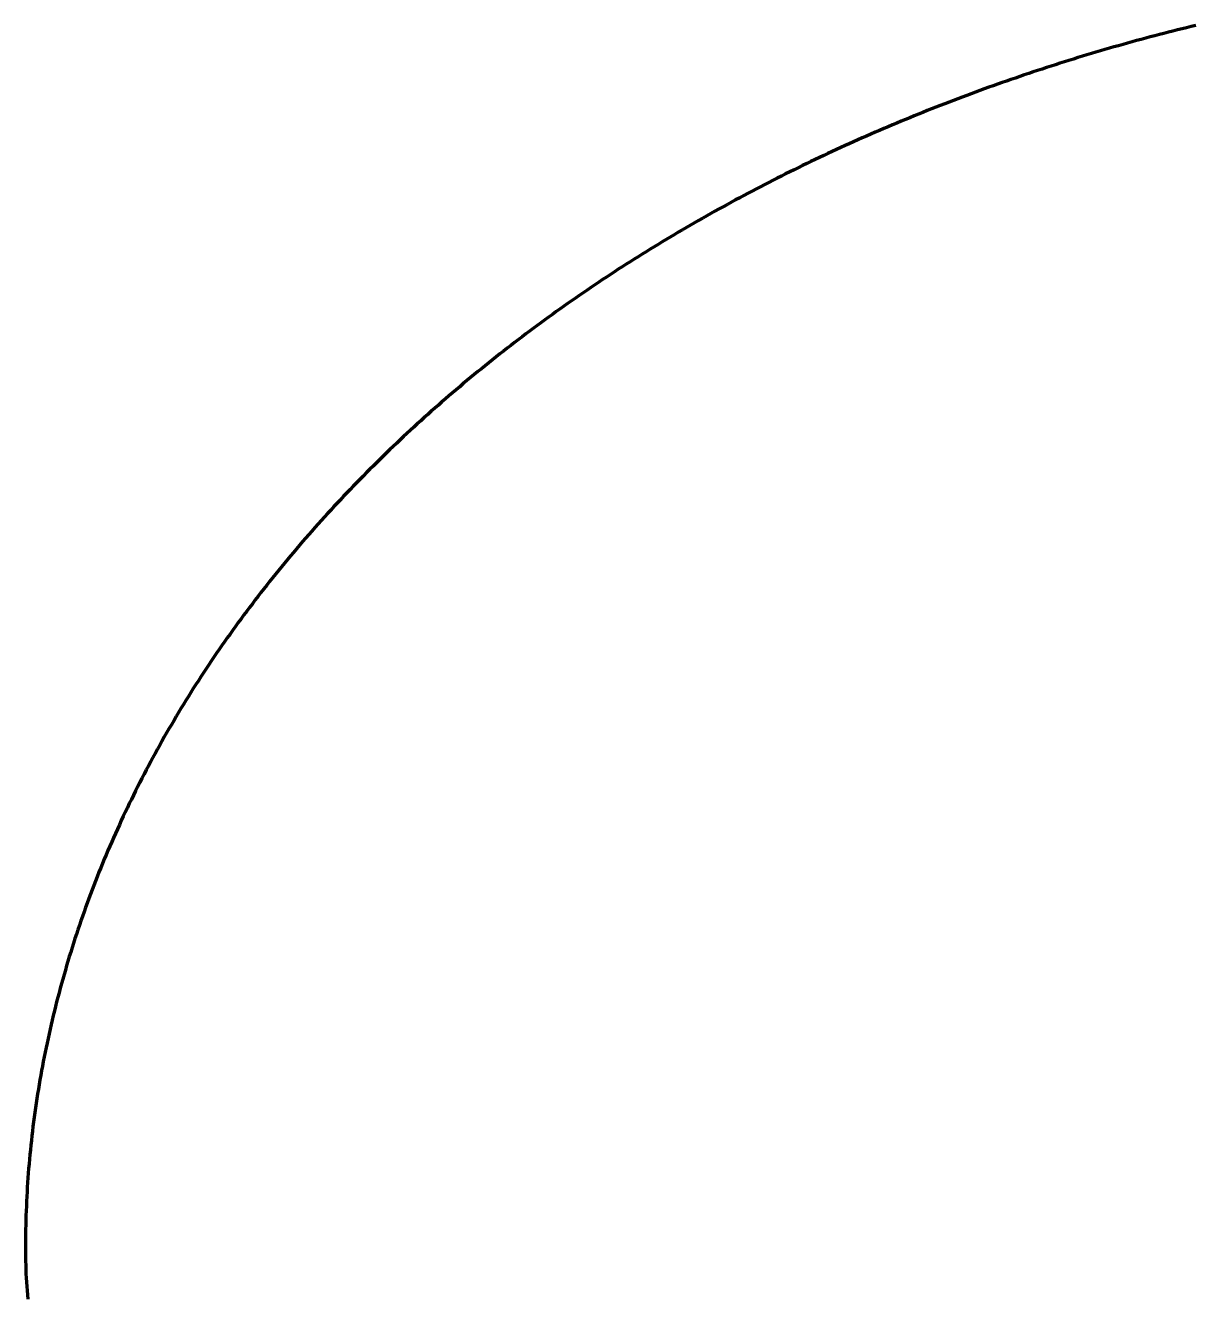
# Model space of a CAD drawing. Header units: millimetres. Extents: x 0 to 420, y 0 to 297.
# Drawn here: x 107.85 to 130.15, y 194.36 to 218.65 of the extents above; entities that cross this region are included whole.
import ezdxf

# ---------------------------------------------------------------- set-up
doc = ezdxf.new("R2010")
doc.units = ezdxf.units.MM
doc.layers.add('01-VISIBLE', color=7, linetype='CONTINUOUS', lineweight=70)

msp = doc.modelspace()

# ---------------------------------------------------------------- linework, layer by layer
at = {"layer": '01-VISIBLE'}
for points in [[(130.215, 218.655), (130.127, 218.634), (130.04, 218.612), (129.953, 218.591), (129.866, 218.569), (129.779, 218.547), (129.692, 218.525), (129.605, 218.502), (129.518, 218.48), (129.431, 218.457), (129.344, 218.434), (129.257, 218.411), (129.171, 218.387), (129.084, 218.364), (128.997, 218.34), (128.911, 218.316), (128.824, 218.292), (128.738, 218.267), (128.651, 218.243), (128.565, 218.218), (128.479, 218.193), (128.393, 218.168), (128.306, 218.142), (128.22, 218.117), (128.134, 218.091), (128.048, 218.065), (127.962, 218.039), (127.876, 218.012), (127.791, 217.986), (127.705, 217.959), (127.619, 217.932), (127.534, 217.904), (127.448, 217.877), (127.363, 217.849), (127.277, 217.822), (127.192, 217.794), (127.107, 217.765), (127.021, 217.737), (126.936, 217.708), (126.851, 217.679), (126.766, 217.65), (126.681, 217.621), (126.596, 217.592), (126.512, 217.562), (126.427, 217.532), (126.342, 217.502), (126.258, 217.472), (126.173, 217.441), (126.089, 217.411), (126.004, 217.38), (125.92, 217.349), (125.836, 217.317), (125.752, 217.286), (125.668, 217.254), (125.584, 217.222), (125.5, 217.19), (125.416, 217.158), (125.332, 217.125), (125.249, 217.093), (125.165, 217.06), (125.082, 217.027), (124.998, 216.993), (124.915, 216.96), (124.832, 216.926), (124.748, 216.892), (124.665, 216.858), (124.582, 216.824), (124.499, 216.789), (124.417, 216.754), (124.334, 216.719), (124.251, 216.684), (124.169, 216.649), (124.086, 216.613), (124.004, 216.577), (123.922, 216.541), (123.839, 216.505), (123.757, 216.468), (123.675, 216.432), (123.593, 216.395), (123.512, 216.358), (123.43, 216.32), (123.348, 216.283), (123.267, 216.245), (123.185, 216.207), (123.104, 216.169), (123.023, 216.131), (122.941, 216.092), (122.86, 216.054), (122.779, 216.015), (122.699, 215.976), (122.618, 215.936), (122.537, 215.897), (122.457, 215.857), (122.376, 215.817), (122.296, 215.777), (122.216, 215.736), (122.136, 215.695), (122.056, 215.655), (121.976, 215.614), (121.896, 215.572), (121.816, 215.531), (121.737, 215.489), (121.657, 215.447), (121.578, 215.405), (121.499, 215.363), (121.42, 215.32), (121.341, 215.277), (121.262, 215.234), (121.183, 215.191), (121.104, 215.148), (121.026, 215.104), (120.947, 215.06), (120.869, 215.016), (120.791, 214.972), (120.713, 214.928), (120.635, 214.883), (120.557, 214.838), (120.479, 214.793), (120.402, 214.748), (120.324, 214.702), (120.247, 214.656), (120.17, 214.611), (120.093, 214.564), (120.016, 214.518), (119.939, 214.471), (119.862, 214.425), (119.786, 214.378), (119.709, 214.33), (119.633, 214.283), (119.557, 214.235), (119.481, 214.187), (119.405, 214.139), (119.329, 214.091), (119.254, 214.042), (119.178, 213.994), (119.103, 213.945), (119.028, 213.896), (118.953, 213.846), (118.878, 213.797), (118.803, 213.747), (118.729, 213.697), (118.654, 213.646), (118.58, 213.596), (118.506, 213.545), (118.432, 213.494), (118.358, 213.443), (118.284, 213.392), (118.21, 213.34), (118.137, 213.289), (118.064, 213.237), (117.991, 213.185), (117.918, 213.132), (117.845, 213.08), (117.772, 213.027), (117.7, 212.974), (117.627, 212.92), (117.555, 212.867), (117.483, 212.813), (117.411, 212.759), (117.34, 212.705), (117.268, 212.651), (117.197, 212.596), (117.126, 212.541), (117.055, 212.486), (116.984, 212.431), (116.913, 212.376), (116.843, 212.32), (116.772, 212.264), (116.702, 212.208), (116.632, 212.152), (116.562, 212.095), (116.493, 212.038), (116.423, 211.981), (116.354, 211.924), (116.285, 211.867), (116.216, 211.809), (116.147, 211.751), (116.079, 211.693), (116.01, 211.635), (115.942, 211.577), (115.874, 211.518), (115.806, 211.459), (115.739, 211.4), (115.671, 211.34), (115.604, 211.281), (115.537, 211.221), (115.47, 211.161), (115.404, 211.101), (115.337, 211.04), (115.271, 210.98), (115.205, 210.919), (115.139, 210.858), (115.073, 210.797), (115.008, 210.735), (114.943, 210.673), (114.878, 210.611), (114.813, 210.549), (114.748, 210.487), (114.684, 210.424), (114.619, 210.361), (114.555, 210.298), (114.492, 210.235), (114.428, 210.172), (114.365, 210.108), (114.302, 210.044), (114.239, 209.98), (114.176, 209.916), (114.113, 209.851), (114.051, 209.786), (113.989, 209.721), (113.927, 209.656), (113.866, 209.591), (113.804, 209.525), (113.743, 209.459), (113.682, 209.393), (113.622, 209.327), (113.561, 209.261), (113.501, 209.194), (113.441, 209.127), (113.381, 209.06), (113.322, 208.993), (113.262, 208.925), (113.203, 208.858), (113.145, 208.79), (113.086, 208.722), (113.028, 208.653), (112.97, 208.585), (112.912, 208.516), (112.854, 208.447), (112.797, 208.378), (112.74, 208.308), (112.683, 208.239), (112.627, 208.169), (112.57, 208.099), (112.514, 208.029), (112.459, 207.958), (112.403, 207.888), (112.348, 207.817), (112.293, 207.746), (112.238, 207.675), (112.184, 207.603), (112.129, 207.532), (112.076, 207.46), (112.022, 207.388), (111.968, 207.315), (111.915, 207.243), (111.863, 207.17), (111.81, 207.097), (111.758, 207.024), (111.706, 206.951), (111.654, 206.878), (111.603, 206.804), (111.552, 206.73), (111.501, 206.656), (111.45, 206.582), (111.4, 206.507), (111.35, 206.433), (111.3, 206.358), (111.251, 206.283), (111.202, 206.208), (111.153, 206.132), (111.104, 206.057), (111.056, 205.981), (111.008, 205.905), (110.961, 205.829), (110.913, 205.752), (110.866, 205.676), (110.819, 205.599), (110.773, 205.522), (110.727, 205.445), (110.681, 205.368), (110.636, 205.29), (110.591, 205.213), (110.546, 205.135), (110.501, 205.057), (110.457, 204.979), (110.413, 204.9), (110.37, 204.822), (110.326, 204.743), (110.284, 204.664), (110.241, 204.585), (110.199, 204.506), (110.157, 204.426), (110.115, 204.347), (110.074, 204.267), (110.033, 204.187), (109.992, 204.107), (109.952, 204.026), (109.912, 203.946), (109.873, 203.865), (109.833, 203.784), (109.795, 203.703), (109.756, 203.622), (109.718, 203.541), (109.68, 203.459), (109.642, 203.378), (109.605, 203.296), (109.569, 203.214), (109.532, 203.132), (109.496, 203.05), (109.46, 202.967), (109.425, 202.885), (109.39, 202.802), (109.355, 202.719), (109.321, 202.636), (109.287, 202.553), (109.253, 202.47), (109.22, 202.386), (109.187, 202.303), (109.155, 202.219), (109.123, 202.135), (109.091, 202.051), (109.06, 201.967), (109.029, 201.882), (108.998, 201.798), (108.968, 201.713), (108.938, 201.629), (108.908, 201.544), (108.879, 201.459), (108.851, 201.374), (108.822, 201.288), (108.794, 201.203), (108.767, 201.118), (108.74, 201.032), (108.713, 200.946), (108.686, 200.86), (108.66, 200.774), (108.635, 200.688), (108.61, 200.602), (108.585, 200.516), (108.56, 200.429), (108.536, 200.343), (108.513, 200.256), (108.489, 200.169), (108.467, 200.082), (108.444, 199.995), (108.422, 199.908), (108.4, 199.821), (108.379, 199.734), (108.358, 199.647), (108.338, 199.559), (108.318, 199.472), (108.298, 199.384), (108.279, 199.296), (108.26, 199.208), (108.242, 199.12), (108.224, 199.032), (108.206, 198.944), (108.189, 198.856), (108.172, 198.768), (108.156, 198.68), (108.14, 198.591), (108.124, 198.503), (108.109, 198.414), (108.094, 198.325), (108.08, 198.237), (108.066, 198.148), (108.053, 198.059), (108.04, 197.97), (108.027, 197.881), (108.015, 197.792), (108.003, 197.703), (107.992, 197.614), (107.981, 197.525), (107.971, 197.436), (107.961, 197.347), (107.951, 197.257), (107.942, 197.168), (107.933, 197.079), (107.925, 196.989), (107.917, 196.9), (107.909, 196.81), (107.902, 196.721), (107.895, 196.631), (107.889, 196.541), (107.883, 196.452), (107.878, 196.362), (107.873, 196.272), (107.869, 196.183), (107.865, 196.093), (107.861, 196.003), (107.858, 195.913), (107.855, 195.824), (107.853, 195.734), (107.851, 195.644), (107.849, 195.554), (107.848, 195.464), (107.847, 195.375), (107.847, 195.285)], [(107.847, 195.285), (107.847, 195.204), (107.848, 195.123), (107.85, 195.042), (107.852, 194.961), (107.855, 194.881), (107.858, 194.8), (107.862, 194.719), (107.867, 194.639), (107.872, 194.558), (107.878, 194.477), (107.884, 194.397), (107.891, 194.316)]]:
    msp.add_lwpolyline(points, dxfattribs=at)

doc.saveas('drawing.dxf')
